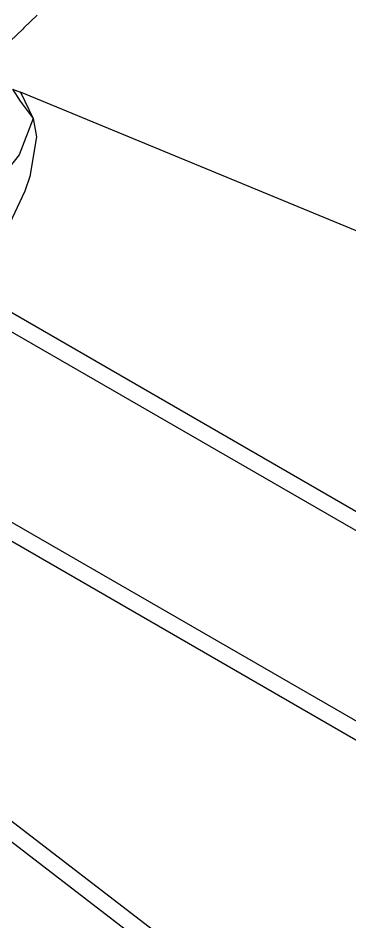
# Model space of a CAD drawing. Header units: inches. Extents: x 3324238 to 135265466, y -1036581 to 20094598.
# Drawn here: x 3354737.254 to 3354737.596, y -519088.634 to -519087.703 of the extents above; entities that cross this region are included whole.
import ezdxf

# ---------------------------------------------------------------- set-up
doc = ezdxf.new("R2010")
doc.units = ezdxf.units.IN
doc.header["$MEASUREMENT"] = 0

msp = doc.modelspace()

# ---------------------------------------------------------------- linework, layer by layer
for p, q in [((3354737.27373, -519087.70033, 0.00267), (3354737.26022, -519087.71352, 0.00267)), ((3354737.25897, -519087.71474, 0.00267), (3354737.24649, -519087.72691, 0.00267)), ((3354737.26022, -519087.71352, 0.00267), (3354737.25897, -519087.71474, 0.00267)), ((3354737.24835, -519087.77663, 0.00267), (3354737.25674, -519087.7795, 0.00267)), ((3354737.24835, -519087.77663, 0.00267), (3354737.25637, -519087.78871, 0.00267)), ((3354737.25674, -519087.7795, 0.00267), (3354737.26988, -519087.80676, 0.00267)), ((3354738.92294, -519088.46808, 0.00267), (3354737.25674, -519087.7795, 0.00267)), ((3354737.25637, -519087.78871, 0.00267), (3354737.26988, -519087.80676, 0.00267)), ((3354737.26988, -519087.80676, 0.00267), (3354737.25534, -519087.84428, 0.00267)), ((3354737.26988, -519087.80676, 0.00267), (3354737.2731, -519087.82548, 0.00267)), ((3354737.2731, -519087.82548, 0.00267), (3354737.26635, -519087.86646, 0.00267)), ((3354737.25534, -519087.84428, 0.00267), (3354737.24366, -519087.85873, 0.00267)), ((3354737.26635, -519087.86646, 0.00267), (3354737.26129, -519087.88165, 0.00267)), ((3354737.26129, -519087.88165, 0.00267), (3354737.24298, -519087.92047, 0.00267)), ((3354738.70738, -519088.84919, 0.00267), (3354737.18362, -519087.96992, 0.00267)), ((3354738.73388, -519088.88433, 0.00267), (3354737.17066, -519087.98227, 0.00267)), ((3354738.6549, -519089.03451, 0.00267), (3354737.06996, -519088.11993, 0.00267)), ((3354738.62722, -519089.03838, 0.00267), (3354737.07955, -519088.1453, 0.00267)), ((3354738.35737, -519089.38325, 0.00267), (3354736.98223, -519088.32655, 0.00267)), ((3354738.37471, -519089.41682, 0.00267), (3354736.96746, -519088.33688, 0.00267))]:
    msp.add_line(p, q)

doc.saveas('drawing.dxf')
